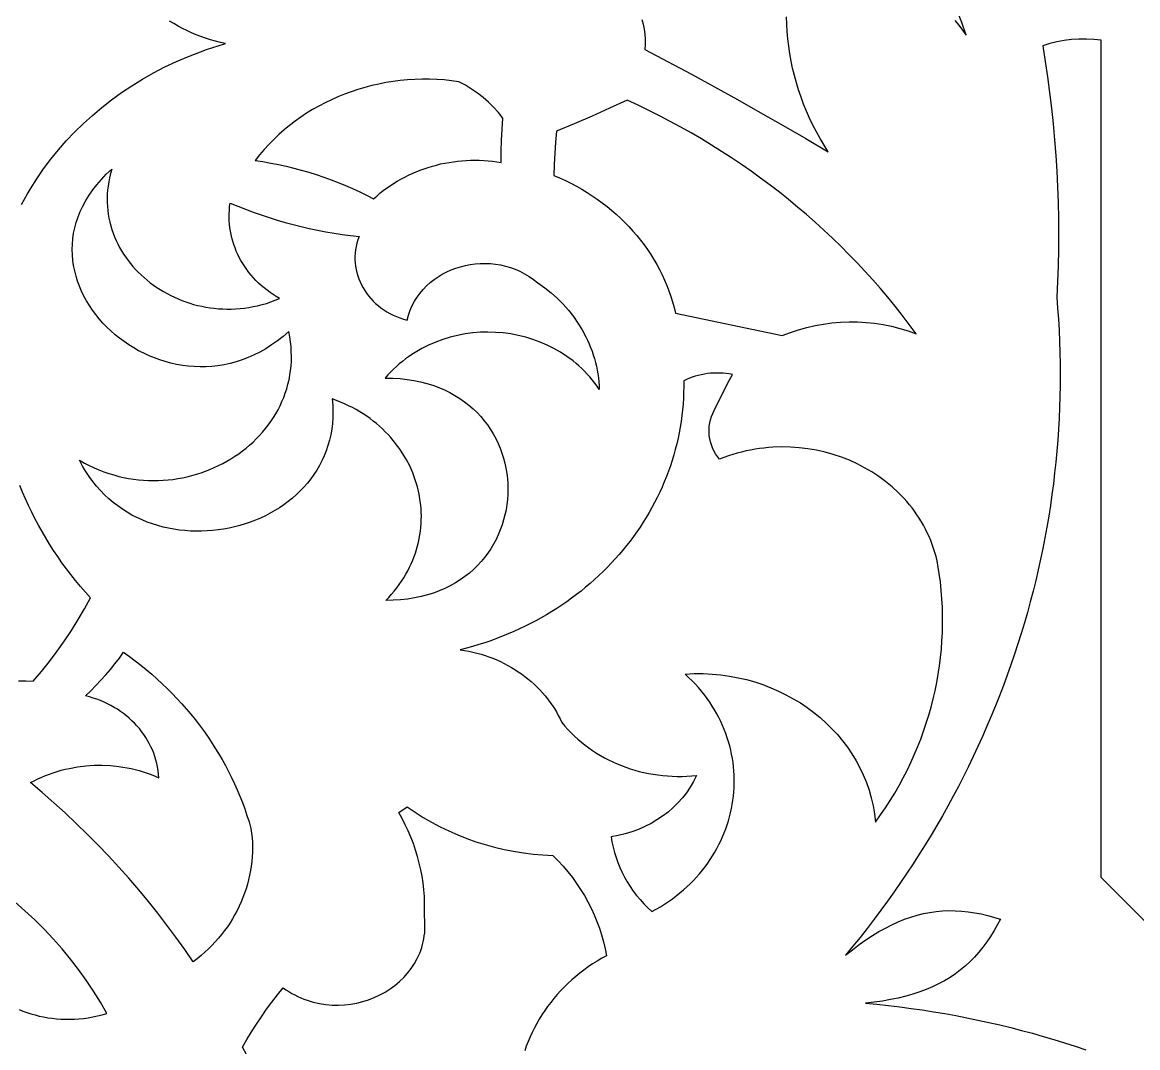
# Model space of a CAD drawing. Extents: x -3069 to -2029, y 258 to 1298.
# Drawn here: x -2972.8 to -2901.9, y 619.9 to 685.1 of the extents above; entities that cross this region are included whole.
import ezdxf

# ---------------------------------------------------------------- set-up
doc = ezdxf.new("R2010")
doc.units = 0
doc.layers.add('LAYER_1', color=18, linetype='CONTINUOUS')

msp = doc.modelspace()

# ---------------------------------------------------------------- linework, layer by layer
at = {"layer": 'LAYER_1'}
for points in [[(-2913.483, 685.199), (-2913.238, 684.894), (-2913.001, 684.583), (-2912.77, 684.268), (-2913.052, 685.075), (-2913.357, 685.874)], [(-2972.824, 673.503), (-2972.644, 673.836), (-2972.458, 674.165), (-2972.264, 674.491), (-2971.859, 675.131), (-2971.427, 675.757), (-2970.97, 676.367), (-2970.488, 676.961), (-2969.982, 677.538), (-2969.452, 678.097), (-2968.9, 678.638), (-2968.324, 679.161), (-2967.727, 679.664), (-2967.108, 680.146), (-2966.469, 680.608), (-2965.809, 681.049), (-2965.129, 681.467), (-2964.43, 681.863), (-2963.712, 682.236), (-2962.976, 682.584), (-2962.223, 682.908), (-2961.839, 683.06), (-2961.452, 683.206), (-2961.061, 683.345), (-2960.665, 683.478), (-2960.265, 683.604), (-2959.862, 683.724), (-2960.183, 683.796), (-2960.501, 683.878), (-2960.814, 683.968), (-2961.123, 684.067), (-2961.428, 684.175), (-2961.727, 684.291), (-2962.022, 684.416), (-2962.311, 684.549), (-2962.595, 684.69), (-2962.874, 684.838), (-2963.147, 684.995), (-2963.414, 685.159)], [(-2933.383, 685.265), (-2933.304, 684.957), (-2933.243, 684.643), (-2933.201, 684.324), (-2933.178, 684.001), (-2933.174, 683.672), (-2933.191, 683.34), (-2931.711, 682.562), (-2930.237, 681.774), (-2928.77, 680.976), (-2927.31, 680.169), (-2925.856, 679.352), (-2924.408, 678.524), (-2922.968, 677.688), (-2921.534, 676.841), (-2921.8, 677.259), (-2922.052, 677.683), (-2922.289, 678.112), (-2922.513, 678.545), (-2922.723, 678.983), (-2922.919, 679.426), (-2923.101, 679.872), (-2923.269, 680.322), (-2923.423, 680.775), (-2923.563, 681.232), (-2923.689, 681.691), (-2923.8, 682.153), (-2923.897, 682.617), (-2923.981, 683.083), (-2924.049, 683.551), (-2924.104, 684.021), (-2924.144, 684.492), (-2924.17, 684.963), (-2924.182, 685.435)], [(-2866.539, 593.065), (-2904.188, 630.707), (-2904.184, 683.947), (-2904.654, 683.995), (-2905.126, 684.016), (-2905.598, 684.011), (-2906.068, 683.979), (-2906.535, 683.921), (-2906.997, 683.836), (-2907.454, 683.725), (-2907.904, 683.588), (-2907.743, 682.596), (-2907.595, 681.602), (-2907.461, 680.607), (-2907.342, 679.61), (-2907.236, 678.613), (-2907.145, 677.614), (-2907.068, 676.614), (-2907.006, 675.614), (-2906.957, 674.613), (-2906.923, 673.611), (-2906.902, 672.609), (-2906.896, 671.607), (-2906.904, 670.604), (-2906.927, 669.602), (-2906.963, 668.599), (-2907.014, 667.597), (-2906.956, 666.895), (-2906.907, 666.194), (-2906.866, 665.493), (-2906.835, 664.792), (-2906.812, 664.092), (-2906.798, 663.391), (-2906.793, 662.692), (-2906.797, 661.993), (-2906.81, 661.295), (-2906.831, 660.597), (-2906.861, 659.9), (-2906.9, 659.204), (-2906.948, 658.509), (-2907.004, 657.815), (-2907.069, 657.121), (-2907.142, 656.429), (-2907.224, 655.738), (-2907.315, 655.049), (-2907.415, 654.36), (-2907.523, 653.673), (-2907.639, 652.988), (-2907.764, 652.303), (-2907.898, 651.621), (-2908.04, 650.94), (-2908.19, 650.26), (-2908.349, 649.583), (-2908.516, 648.907), (-2908.692, 648.233), (-2908.876, 647.561), (-2909.068, 646.891), (-2909.269, 646.223), (-2909.478, 645.557), (-2909.695, 644.894), (-2909.921, 644.232), (-2910.155, 643.573), (-2910.397, 642.917), (-2910.647, 642.263), (-2910.906, 641.611), (-2911.172, 640.962), (-2911.447, 640.316), (-2911.73, 639.672), (-2912.021, 639.031), (-2912.32, 638.393), (-2912.627, 637.758), (-2912.943, 637.126), (-2913.266, 636.497), (-2913.597, 635.871), (-2913.936, 635.248), (-2914.283, 634.629), (-2914.638, 634.012), (-2915.001, 633.4), (-2915.372, 632.79), (-2915.751, 632.184), (-2916.138, 631.582), (-2916.532, 630.983), (-2916.934, 630.388), (-2917.344, 629.797), (-2917.762, 629.209), (-2918.188, 628.626), (-2918.621, 628.046), (-2919.062, 627.471), (-2919.511, 626.899), (-2919.967, 626.332), (-2920.431, 625.769), (-2919.998, 626.114), (-2919.57, 626.436), (-2919.147, 626.734), (-2918.729, 627.009), (-2918.314, 627.262), (-2917.902, 627.491), (-2917.493, 627.699), (-2917.087, 627.884), (-2916.682, 628.047), (-2916.279, 628.189), (-2915.877, 628.309), (-2915.476, 628.408), (-2915.074, 628.486), (-2914.672, 628.543), (-2914.27, 628.58), (-2913.866, 628.597), (-2913.46, 628.594), (-2913.052, 628.571), (-2912.642, 628.529), (-2912.228, 628.467), (-2911.811, 628.387), (-2911.389, 628.287), (-2910.963, 628.17), (-2910.595, 628.054), (-2910.773, 627.711), (-2910.991, 627.327), (-2911.219, 626.959), (-2911.457, 626.607), (-2911.706, 626.27), (-2911.967, 625.95), (-2912.239, 625.646), (-2912.524, 625.357), (-2912.821, 625.083), (-2913.132, 624.824), (-2913.457, 624.581), (-2913.796, 624.352), (-2914.15, 624.138), (-2914.519, 623.939), (-2914.904, 623.754), (-2915.306, 623.584), (-2915.724, 623.427), (-2916.159, 623.285), (-2916.613, 623.156), (-2917.085, 623.041), (-2917.575, 622.939), (-2918.086, 622.851), (-2918.615, 622.776), (-2919.166, 622.714), (-2918.439, 622.644), (-2917.715, 622.566), (-2916.994, 622.479), (-2916.275, 622.384), (-2915.559, 622.28), (-2914.846, 622.168), (-2914.135, 622.049), (-2913.427, 621.92), (-2912.722, 621.784), (-2912.019, 621.64), (-2911.32, 621.487), (-2910.624, 621.326), (-2909.931, 621.158), (-2909.241, 620.981), (-2908.554, 620.796), (-2907.87, 620.604), (-2907.19, 620.403), (-2906.513, 620.195), (-2905.84, 619.979), (-2905.17, 619.754)], [(-2973.025, 643.205), (-2972.553, 643.201), (-2972.08, 643.177), (-2971.557, 643.801), (-2971.054, 644.437), (-2970.57, 645.085), (-2970.105, 645.745), (-2969.661, 646.417), (-2969.237, 647.099), (-2968.833, 647.791), (-2968.45, 648.494), (-2968.772, 648.852), (-2969.086, 649.216), (-2969.391, 649.584), (-2969.688, 649.958), (-2969.977, 650.336), (-2970.257, 650.719), (-2970.528, 651.106), (-2970.791, 651.498), (-2971.045, 651.894), (-2971.291, 652.294), (-2971.527, 652.698), (-2971.755, 653.107), (-2971.974, 653.519), (-2972.184, 653.935), (-2972.385, 654.354), (-2972.577, 654.777), (-2972.76, 655.203), (-2972.933, 655.632)], [(-2958.025, 618.527), (-2958.784, 619.914), (-2958.501, 620.408), (-2958.206, 620.896), (-2957.899, 621.378), (-2957.581, 621.853), (-2957.252, 622.322), (-2956.911, 622.785), (-2956.56, 623.241), (-2956.197, 623.69), (-2956.015, 623.564), (-2955.829, 623.446), (-2955.642, 623.336), (-2955.452, 623.234), (-2955.261, 623.14), (-2955.068, 623.053), (-2954.873, 622.974), (-2954.677, 622.903), (-2954.282, 622.783), (-2953.884, 622.693), (-2953.485, 622.631), (-2953.085, 622.596), (-2952.686, 622.589), (-2952.29, 622.608), (-2951.899, 622.653), (-2951.512, 622.722), (-2951.133, 622.816), (-2950.763, 622.933), (-2950.403, 623.073), (-2950.054, 623.234), (-2949.717, 623.417), (-2949.396, 623.62), (-2949.09, 623.843), (-2948.801, 624.086), (-2948.531, 624.346), (-2948.281, 624.624), (-2948.053, 624.919), (-2947.848, 625.23), (-2947.667, 625.556), (-2947.587, 625.725), (-2947.513, 625.897), (-2947.446, 626.072), (-2947.386, 626.251), (-2947.333, 626.434), (-2947.287, 626.619), (-2947.249, 626.808), (-2947.219, 627), (-2947.197, 627.194), (-2947.183, 627.392), (-2947.178, 627.592), (-2947.18, 627.795), (-2947.192, 628), (-2947.212, 628.208), (-2947.198, 628.64), (-2947.199, 629.07), (-2947.217, 629.5), (-2947.25, 629.928), (-2947.299, 630.354), (-2947.363, 630.779), (-2947.443, 631.201), (-2947.538, 631.62), (-2947.649, 632.036), (-2947.775, 632.448), (-2947.916, 632.857), (-2948.072, 633.262), (-2948.243, 633.662), (-2948.429, 634.057), (-2948.63, 634.447), (-2948.846, 634.831), (-2948.301, 635.202), (-2947.799, 634.855), (-2947.283, 634.527), (-2946.754, 634.219), (-2946.213, 633.931), (-2945.661, 633.663), (-2945.099, 633.415), (-2944.526, 633.188), (-2943.945, 632.981), (-2943.355, 632.796), (-2942.757, 632.632), (-2942.152, 632.489), (-2941.54, 632.369), (-2940.923, 632.27), (-2940.301, 632.193), (-2939.674, 632.139), (-2939.044, 632.108), (-2938.712, 631.771), (-2938.396, 631.423), (-2938.094, 631.067), (-2937.808, 630.7), (-2937.537, 630.325), (-2937.281, 629.942), (-2937.042, 629.55), (-2936.819, 629.151), (-2936.612, 628.745), (-2936.422, 628.331), (-2936.248, 627.912), (-2936.092, 627.486), (-2935.952, 627.055), (-2935.83, 626.619), (-2935.726, 626.178), (-2935.64, 625.733), (-2935.94, 625.565), (-2936.234, 625.389), (-2936.521, 625.207), (-2936.8, 625.017), (-2937.073, 624.82), (-2937.338, 624.616), (-2937.596, 624.405), (-2937.846, 624.188), (-2938.089, 623.965), (-2938.324, 623.736), (-2938.551, 623.5), (-2938.771, 623.259), (-2938.982, 623.013), (-2939.185, 622.761), (-2939.379, 622.503), (-2939.565, 622.241), (-2939.743, 621.974), (-2939.911, 621.702), (-2940.071, 621.425), (-2940.222, 621.144), (-2940.364, 620.859), (-2940.497, 620.57), (-2940.62, 620.278), (-2940.734, 619.981), (-2940.838, 619.681)], [(-2972.986, 622.312), (-2972.738, 622.213), (-2972.485, 622.122), (-2972.228, 622.038), (-2971.968, 621.964), (-2971.703, 621.897), (-2971.434, 621.84), (-2971.163, 621.791), (-2970.888, 621.751), (-2970.609, 621.721), (-2970.328, 621.7), (-2970.045, 621.689), (-2969.758, 621.688), (-2969.47, 621.696), (-2969.179, 621.715), (-2968.886, 621.745), (-2968.592, 621.785), (-2968.296, 621.836), (-2967.998, 621.898), (-2967.7, 621.971), (-2967.4, 622.055), (-2967.815, 622.777), (-2968.255, 623.485), (-2968.719, 624.178), (-2969.207, 624.857), (-2969.719, 625.52), (-2970.253, 626.167), (-2970.81, 626.798), (-2971.389, 627.412), (-2971.989, 628.008), (-2972.611, 628.587), (-2973.253, 629.147)]]:
    msp.add_lwpolyline(points, dxfattribs=at)
for points in [[(-2942.332, 676.167), (-2942.329, 676.873), (-2942.311, 677.578), (-2942.277, 678.283), (-2942.227, 678.987), (-2942.508, 679.338), (-2942.811, 679.673), (-2943.133, 679.991), (-2943.474, 680.291), (-2943.834, 680.573), (-2944.212, 680.835), (-2944.606, 681.078), (-2945.016, 681.301), (-2945.486, 681.363), (-2945.957, 681.41), (-2946.427, 681.442), (-2946.896, 681.458), (-2947.363, 681.459), (-2947.829, 681.445), (-2948.292, 681.415), (-2948.753, 681.372), (-2949.211, 681.313), (-2949.665, 681.24), (-2950.115, 681.153), (-2950.561, 681.052), (-2951.003, 680.936), (-2951.439, 680.807), (-2951.87, 680.664), (-2952.296, 680.508), (-2952.715, 680.338), (-2953.127, 680.155), (-2953.532, 679.959), (-2953.93, 679.75), (-2954.32, 679.529), (-2954.702, 679.295), (-2955.075, 679.048), (-2955.439, 678.789), (-2955.793, 678.518), (-2956.138, 678.235), (-2956.472, 677.94), (-2956.796, 677.633), (-2957.109, 677.315), (-2957.41, 676.986), (-2957.7, 676.645), (-2957.977, 676.294), (-2957.481, 676.217), (-2956.987, 676.13), (-2956.496, 676.033), (-2956.007, 675.925), (-2955.522, 675.807), (-2955.041, 675.679), (-2954.562, 675.541), (-2954.088, 675.393), (-2953.617, 675.235), (-2953.151, 675.067), (-2952.689, 674.889), (-2952.231, 674.701), (-2951.778, 674.504), (-2951.33, 674.297), (-2950.887, 674.08), (-2950.449, 673.854), (-2950.248, 674.034), (-2950.042, 674.207), (-2949.831, 674.375), (-2949.615, 674.535), (-2949.395, 674.689), (-2949.17, 674.837), (-2948.94, 674.977), (-2948.706, 675.111), (-2948.469, 675.239), (-2948.227, 675.359), (-2947.982, 675.472), (-2947.734, 675.579), (-2947.482, 675.678), (-2947.227, 675.771), (-2946.969, 675.856), (-2946.709, 675.934), (-2946.446, 676.005), (-2946.181, 676.069), (-2945.914, 676.125), (-2945.645, 676.174), (-2945.374, 676.216), (-2945.101, 676.25), (-2944.827, 676.276), (-2944.552, 676.295), (-2944.276, 676.306), (-2944, 676.31), (-2943.722, 676.306), (-2943.444, 676.294), (-2943.166, 676.274), (-2942.888, 676.246), (-2942.61, 676.211)], [(-2915.948, 665.278), (-2916.383, 665.868), (-2916.828, 666.451), (-2917.284, 667.026), (-2917.749, 667.594), (-2918.224, 668.155), (-2918.709, 668.708), (-2919.203, 669.254), (-2919.707, 669.792), (-2920.22, 670.322), (-2920.742, 670.844), (-2921.274, 671.358), (-2921.814, 671.863), (-2922.363, 672.361), (-2922.921, 672.851), (-2923.488, 673.332), (-2924.063, 673.804), (-2924.647, 674.268), (-2925.238, 674.723), (-2925.838, 675.17), (-2926.446, 675.607), (-2927.062, 676.036), (-2927.686, 676.455), (-2928.317, 676.866), (-2928.956, 677.267), (-2929.603, 677.659), (-2930.256, 678.041), (-2930.917, 678.414), (-2931.586, 678.778), (-2932.261, 679.131), (-2932.943, 679.475), (-2933.631, 679.809), (-2934.327, 680.133), (-2935.437, 679.614), (-2936.556, 679.11), (-2937.684, 678.623), (-2938.82, 678.152), (-2938.878, 677.45), (-2938.925, 676.747), (-2938.961, 676.043), (-2938.987, 675.339), (-2938.617, 675.183), (-2938.253, 675.017), (-2937.896, 674.842), (-2937.547, 674.658), (-2937.204, 674.465), (-2936.869, 674.263), (-2936.541, 674.053), (-2936.221, 673.835), (-2935.908, 673.608), (-2935.604, 673.373), (-2935.308, 673.131), (-2935.019, 672.881), (-2934.74, 672.623), (-2934.469, 672.358), (-2934.207, 672.087), (-2933.953, 671.808), (-2933.709, 671.523), (-2933.474, 671.231), (-2933.249, 670.933), (-2933.033, 670.629), (-2932.827, 670.319), (-2932.631, 670.004), (-2932.445, 669.683), (-2932.269, 669.356), (-2932.104, 669.025), (-2931.95, 668.688), (-2931.806, 668.347), (-2931.673, 668.001), (-2931.551, 667.65), (-2931.44, 667.296), (-2931.341, 666.937), (-2931.254, 666.575), (-2924.457, 665.154), (-2923.947, 665.353), (-2923.43, 665.526), (-2922.906, 665.674), (-2922.376, 665.796), (-2921.84, 665.893), (-2921.301, 665.965), (-2920.76, 666.011), (-2920.216, 666.031), (-2919.673, 666.027), (-2919.13, 665.996), (-2918.589, 665.94), (-2918.05, 665.859), (-2917.516, 665.752), (-2916.987, 665.62), (-2916.463, 665.462)], [(-2959.566, 673.586), (-2959.079, 673.383), (-2958.588, 673.189), (-2958.093, 673.004), (-2957.594, 672.829), (-2957.091, 672.663), (-2956.586, 672.507), (-2956.076, 672.359), (-2955.564, 672.222), (-2955.049, 672.093), (-2954.531, 671.974), (-2954.01, 671.865), (-2953.487, 671.766), (-2952.961, 671.676), (-2952.433, 671.595), (-2951.904, 671.525), (-2951.372, 671.464), (-2951.447, 671.253), (-2951.509, 671.042), (-2951.558, 670.829), (-2951.595, 670.617), (-2951.618, 670.405), (-2951.63, 670.194), (-2951.629, 669.984), (-2951.617, 669.775), (-2951.593, 669.568), (-2951.558, 669.363), (-2951.511, 669.161), (-2951.453, 668.961), (-2951.385, 668.765), (-2951.306, 668.572), (-2951.216, 668.384), (-2951.116, 668.2), (-2951.007, 668.02), (-2950.888, 667.846), (-2950.759, 667.677), (-2950.621, 667.514), (-2950.473, 667.357), (-2950.317, 667.206), (-2950.152, 667.063), (-2949.979, 666.927), (-2949.797, 666.799), (-2949.608, 666.678), (-2949.41, 666.566), (-2949.205, 666.463), (-2948.993, 666.369), (-2948.773, 666.285), (-2948.547, 666.21), (-2948.314, 666.146), (-2948.227, 666.465), (-2948.118, 666.771), (-2947.989, 667.064), (-2947.84, 667.343), (-2947.673, 667.609), (-2947.489, 667.86), (-2947.288, 668.098), (-2947.072, 668.32), (-2946.842, 668.528), (-2946.598, 668.72), (-2946.342, 668.898), (-2946.075, 669.059), (-2945.798, 669.204), (-2945.512, 669.333), (-2945.217, 669.445), (-2944.916, 669.54), (-2944.609, 669.617), (-2944.297, 669.678), (-2943.981, 669.72), (-2943.662, 669.744), (-2943.342, 669.75), (-2943.021, 669.737), (-2942.7, 669.704), (-2942.38, 669.653), (-2942.063, 669.582), (-2941.75, 669.491), (-2941.441, 669.379), (-2941.137, 669.247), (-2940.84, 669.094), (-2940.55, 668.921), (-2940.27, 668.725), (-2939.999, 668.508), (-2939.563, 668.199), (-2939.151, 667.87), (-2938.762, 667.521), (-2938.396, 667.154), (-2938.055, 666.77), (-2937.739, 666.371), (-2937.449, 665.956), (-2937.185, 665.527), (-2936.948, 665.086), (-2936.84, 664.861), (-2936.739, 664.633), (-2936.645, 664.402), (-2936.558, 664.169), (-2936.478, 663.933), (-2936.405, 663.695), (-2936.34, 663.455), (-2936.282, 663.213), (-2936.232, 662.97), (-2936.189, 662.724), (-2936.154, 662.477), (-2936.127, 662.228), (-2936.107, 661.978), (-2936.095, 661.726), (-2936.238, 661.936), (-2936.387, 662.14), (-2936.541, 662.337), (-2936.701, 662.529), (-2936.866, 662.714), (-2937.036, 662.893), (-2937.211, 663.066), (-2937.391, 663.233), (-2937.575, 663.393), (-2937.764, 663.548), (-2938.154, 663.838), (-2938.56, 664.104), (-2938.98, 664.344), (-2939.413, 664.56), (-2939.857, 664.751), (-2940.312, 664.916), (-2940.775, 665.057), (-2941.245, 665.172), (-2941.721, 665.262), (-2942.202, 665.326), (-2942.685, 665.365), (-2943.171, 665.378), (-2943.656, 665.366), (-2944.141, 665.328), (-2944.622, 665.265), (-2945.1, 665.175), (-2945.573, 665.059), (-2946.039, 664.918), (-2946.497, 664.75), (-2946.946, 664.557), (-2947.383, 664.337), (-2947.809, 664.09), (-2948.016, 663.957), (-2948.22, 663.818), (-2948.421, 663.671), (-2948.617, 663.519), (-2948.809, 663.359), (-2948.997, 663.193), (-2949.181, 663.02), (-2949.36, 662.841), (-2949.534, 662.655), (-2949.703, 662.462), (-2949.224, 662.452), (-2948.761, 662.423), (-2948.312, 662.374), (-2947.879, 662.306), (-2947.461, 662.22), (-2947.058, 662.117), (-2946.671, 661.997), (-2946.298, 661.86), (-2945.941, 661.708), (-2945.599, 661.541), (-2945.271, 661.36), (-2944.96, 661.165), (-2944.663, 660.957), (-2944.381, 660.737), (-2944.115, 660.505), (-2943.864, 660.263), (-2943.628, 660.009), (-2943.407, 659.746), (-2943.201, 659.474), (-2943.01, 659.194), (-2942.835, 658.905), (-2942.675, 658.61), (-2942.53, 658.308), (-2942.4, 658), (-2942.285, 657.687), (-2942.186, 657.369), (-2942.101, 657.047), (-2942.032, 656.723), (-2941.978, 656.395), (-2941.94, 656.066), (-2941.916, 655.735), (-2941.908, 655.404), (-2941.915, 655.072), (-2941.937, 654.741), (-2941.974, 654.412), (-2942.026, 654.084), (-2942.094, 653.759), (-2942.177, 653.437), (-2942.275, 653.119), (-2942.388, 652.806), (-2942.516, 652.497), (-2942.66, 652.195), (-2942.819, 651.898), (-2942.993, 651.609), (-2943.182, 651.328), (-2943.387, 651.055), (-2943.606, 650.791), (-2943.841, 650.537), (-2944.091, 650.293), (-2944.357, 650.06), (-2944.637, 649.839), (-2944.933, 649.63), (-2945.244, 649.434), (-2945.57, 649.252), (-2945.912, 649.083), (-2946.268, 648.93), (-2946.64, 648.792), (-2947.027, 648.67), (-2947.43, 648.566), (-2947.847, 648.478), (-2948.28, 648.409), (-2948.728, 648.358), (-2949.192, 648.327), (-2949.67, 648.316), (-2949.481, 648.513), (-2949.3, 648.714), (-2949.128, 648.918), (-2948.964, 649.125), (-2948.809, 649.335), (-2948.662, 649.548), (-2948.523, 649.764), (-2948.393, 649.982), (-2948.271, 650.202), (-2948.158, 650.425), (-2948.052, 650.65), (-2947.955, 650.876), (-2947.866, 651.104), (-2947.785, 651.334), (-2947.712, 651.565), (-2947.647, 651.797), (-2947.59, 652.03), (-2947.541, 652.264), (-2947.499, 652.498), (-2947.466, 652.734), (-2947.44, 652.969), (-2947.422, 653.205), (-2947.412, 653.441), (-2947.409, 653.676), (-2947.414, 653.912), (-2947.427, 654.147), (-2947.447, 654.381), (-2947.474, 654.614), (-2947.551, 655.079), (-2947.658, 655.538), (-2947.794, 655.99), (-2947.958, 656.435), (-2948.15, 656.871), (-2948.371, 657.297), (-2948.619, 657.711), (-2948.753, 657.913), (-2948.895, 658.112), (-2949.042, 658.307), (-2949.197, 658.499), (-2949.358, 658.687), (-2949.526, 658.87), (-2949.7, 659.05), (-2949.881, 659.225), (-2950.069, 659.396), (-2950.262, 659.562), (-2950.463, 659.723), (-2950.669, 659.879), (-2950.882, 660.03), (-2951.101, 660.175), (-2951.326, 660.315), (-2951.558, 660.45), (-2951.795, 660.578), (-2952.039, 660.701), (-2952.289, 660.817), (-2952.544, 660.927), (-2952.806, 661.031), (-2953.074, 661.128), (-2953.042, 660.728), (-2953.029, 660.337), (-2953.036, 659.953), (-2953.062, 659.578), (-2953.107, 659.212), (-2953.169, 658.854), (-2953.248, 658.505), (-2953.344, 658.165), (-2953.456, 657.834), (-2953.584, 657.512), (-2953.726, 657.199), (-2953.884, 656.896), (-2954.056, 656.602), (-2954.241, 656.317), (-2954.439, 656.043), (-2954.65, 655.778), (-2954.872, 655.524), (-2955.106, 655.28), (-2955.352, 655.045), (-2955.607, 654.822), (-2955.872, 654.609), (-2956.147, 654.406), (-2956.43, 654.214), (-2956.722, 654.034), (-2957.022, 653.864), (-2957.328, 653.705), (-2957.642, 653.558), (-2957.961, 653.422), (-2958.287, 653.298), (-2958.617, 653.186), (-2958.952, 653.085), (-2959.291, 652.996), (-2959.634, 652.92), (-2959.979, 652.855), (-2960.328, 652.803), (-2960.678, 652.763), (-2961.029, 652.736), (-2961.382, 652.722), (-2961.734, 652.72), (-2962.087, 652.731), (-2962.439, 652.756), (-2962.79, 652.794), (-2963.139, 652.845), (-2963.486, 652.909), (-2963.83, 652.988), (-2964.171, 653.079), (-2964.508, 653.185), (-2964.84, 653.305), (-2965.168, 653.439), (-2965.49, 653.587), (-2965.806, 653.749), (-2966.116, 653.926), (-2966.419, 654.118), (-2966.714, 654.325), (-2967.002, 654.546), (-2967.281, 654.782), (-2967.55, 655.034), (-2967.81, 655.3), (-2968.06, 655.582), (-2968.299, 655.88), (-2968.527, 656.193), (-2968.743, 656.522), (-2968.947, 656.867), (-2969.139, 657.229), (-2968.834, 657.057), (-2968.528, 656.899), (-2968.219, 656.753), (-2967.908, 656.62), (-2967.596, 656.5), (-2967.282, 656.391), (-2966.968, 656.295), (-2966.652, 656.21), (-2966.336, 656.137), (-2966.019, 656.076), (-2965.703, 656.026), (-2965.386, 655.988), (-2965.071, 655.96), (-2964.755, 655.944), (-2964.441, 655.938), (-2964.129, 655.942), (-2963.817, 655.958), (-2963.508, 655.983), (-2963.201, 656.018), (-2962.896, 656.064), (-2962.593, 656.119), (-2962.294, 656.184), (-2961.998, 656.258), (-2961.705, 656.341), (-2961.415, 656.434), (-2961.13, 656.536), (-2960.849, 656.646), (-2960.572, 656.765), (-2960.301, 656.892), (-2960.034, 657.028), (-2959.772, 657.172), (-2959.516, 657.324), (-2959.266, 657.483), (-2959.022, 657.651), (-2958.784, 657.825), (-2958.553, 658.007), (-2958.328, 658.196), (-2958.111, 658.393), (-2957.901, 658.596), (-2957.699, 658.805), (-2957.505, 659.021), (-2957.319, 659.244), (-2957.142, 659.473), (-2956.973, 659.707), (-2956.813, 659.948), (-2956.662, 660.194), (-2956.521, 660.446), (-2956.39, 660.703), (-2956.269, 660.965), (-2956.158, 661.232), (-2956.058, 661.504), (-2955.968, 661.781), (-2955.89, 662.062), (-2955.823, 662.348), (-2955.768, 662.638), (-2955.725, 662.932), (-2955.693, 663.23), (-2955.675, 663.531), (-2955.669, 663.836), (-2955.676, 664.145), (-2955.696, 664.457), (-2955.73, 664.771), (-2955.777, 665.089), (-2955.839, 665.409), (-2956.197, 665.102), (-2956.559, 664.819), (-2956.926, 664.561), (-2957.296, 664.326), (-2957.67, 664.114), (-2958.047, 663.925), (-2958.426, 663.759), (-2958.807, 663.614), (-2959.189, 663.491), (-2959.572, 663.388), (-2959.955, 663.306), (-2960.338, 663.244), (-2960.72, 663.201), (-2961.101, 663.177), (-2961.48, 663.172), (-2961.857, 663.184), (-2962.23, 663.215), (-2962.601, 663.262), (-2962.967, 663.326), (-2963.33, 663.406), (-2963.687, 663.502), (-2964.039, 663.613), (-2964.385, 663.738), (-2964.724, 663.878), (-2965.057, 664.032), (-2965.382, 664.199), (-2965.699, 664.379), (-2966.007, 664.571), (-2966.307, 664.775), (-2966.597, 664.991), (-2966.876, 665.217), (-2967.146, 665.454), (-2967.404, 665.701), (-2967.651, 665.958), (-2967.885, 666.223), (-2968.107, 666.497), (-2968.316, 666.779), (-2968.511, 667.069), (-2968.691, 667.366), (-2968.858, 667.67), (-2969.009, 667.98), (-2969.144, 668.295), (-2969.263, 668.616), (-2969.365, 668.942), (-2969.45, 669.272), (-2969.517, 669.606), (-2969.566, 669.943), (-2969.596, 670.283), (-2969.607, 670.626), (-2969.597, 670.97), (-2969.568, 671.316), (-2969.518, 671.663), (-2969.446, 672.011), (-2969.352, 672.359), (-2969.236, 672.706), (-2969.097, 673.052), (-2968.934, 673.397), (-2968.748, 673.74), (-2968.537, 674.081), (-2968.301, 674.419), (-2968.039, 674.754), (-2967.752, 675.086), (-2967.438, 675.413), (-2967.096, 675.735), (-2967.172, 675.466), (-2967.237, 675.198), (-2967.289, 674.931), (-2967.33, 674.666), (-2967.36, 674.403), (-2967.379, 674.141), (-2967.387, 673.882), (-2967.384, 673.625), (-2967.371, 673.37), (-2967.347, 673.118), (-2967.314, 672.869), (-2967.271, 672.622), (-2967.218, 672.379), (-2967.156, 672.138), (-2967.084, 671.901), (-2967.003, 671.667), (-2966.914, 671.437), (-2966.816, 671.21), (-2966.709, 670.988), (-2966.595, 670.769), (-2966.472, 670.555), (-2966.341, 670.345), (-2966.203, 670.14), (-2966.057, 669.939), (-2965.904, 669.744), (-2965.744, 669.553), (-2965.577, 669.367), (-2965.404, 669.187), (-2965.224, 669.012), (-2965.037, 668.842), (-2964.845, 668.679), (-2964.647, 668.521), (-2964.443, 668.369), (-2964.234, 668.224), (-2964.02, 668.085), (-2963.8, 667.952), (-2963.576, 667.827), (-2963.347, 667.708), (-2963.114, 667.596), (-2962.876, 667.491), (-2962.634, 667.393), (-2962.389, 667.303), (-2962.139, 667.22), (-2961.887, 667.146), (-2961.631, 667.079), (-2961.372, 667.02), (-2961.11, 666.969), (-2960.846, 666.927), (-2960.579, 666.893), (-2960.31, 666.868), (-2960.039, 666.852), (-2959.766, 666.845), (-2959.491, 666.847), (-2959.215, 666.858), (-2958.937, 666.879), (-2958.659, 666.909), (-2958.38, 666.949), (-2958.1, 666.999), (-2957.82, 667.059), (-2957.539, 667.129), (-2957.258, 667.209), (-2956.978, 667.3), (-2956.698, 667.402), (-2956.418, 667.515), (-2956.629, 667.638), (-2956.833, 667.767), (-2957.031, 667.903), (-2957.222, 668.044), (-2957.408, 668.191), (-2957.586, 668.343), (-2957.758, 668.501), (-2957.923, 668.663), (-2958.081, 668.831), (-2958.231, 669.003), (-2958.375, 669.18), (-2958.512, 669.361), (-2958.641, 669.547), (-2958.763, 669.736), (-2958.877, 669.929), (-2958.984, 670.125), (-2959.082, 670.325), (-2959.173, 670.528), (-2959.256, 670.733), (-2959.331, 670.942), (-2959.398, 671.153), (-2959.457, 671.366), (-2959.507, 671.582), (-2959.549, 671.799), (-2959.582, 672.019), (-2959.606, 672.239), (-2959.622, 672.461), (-2959.629, 672.685), (-2959.627, 672.909), (-2959.616, 673.134), (-2959.596, 673.36)], [(-2929.907, 637.193), (-2930.097, 636.813), (-2930.312, 636.447), (-2930.551, 636.096), (-2930.813, 635.762), (-2931.097, 635.445), (-2931.401, 635.145), (-2931.725, 634.865), (-2932.067, 634.603), (-2932.427, 634.362), (-2932.803, 634.141), (-2933.195, 633.942), (-2933.6, 633.766), (-2934.019, 633.612), (-2934.45, 633.483), (-2934.891, 633.379), (-2935.343, 633.299), (-2935.288, 632.962), (-2935.217, 632.629), (-2935.132, 632.299), (-2935.031, 631.973), (-2934.917, 631.652), (-2934.788, 631.336), (-2934.644, 631.025), (-2934.487, 630.72), (-2934.317, 630.421), (-2934.132, 630.129), (-2933.935, 629.843), (-2933.724, 629.565), (-2933.501, 629.295), (-2933.265, 629.032), (-2933.017, 628.779), (-2932.756, 628.534), (-2932.479, 628.686), (-2932.208, 628.844), (-2931.945, 629.008), (-2931.689, 629.178), (-2931.441, 629.354), (-2931.2, 629.535), (-2930.967, 629.721), (-2930.74, 629.913), (-2930.522, 630.109), (-2930.31, 630.31), (-2930.107, 630.516), (-2929.91, 630.727), (-2929.722, 630.941), (-2929.54, 631.16), (-2929.367, 631.383), (-2929.201, 631.61), (-2929.042, 631.84), (-2928.892, 632.073), (-2928.749, 632.31), (-2928.613, 632.55), (-2928.486, 632.793), (-2928.366, 633.039), (-2928.254, 633.288), (-2928.15, 633.538), (-2928.053, 633.791), (-2927.965, 634.047), (-2927.884, 634.304), (-2927.811, 634.563), (-2927.746, 634.823), (-2927.689, 635.085), (-2927.64, 635.348), (-2927.599, 635.613), (-2927.566, 635.878), (-2927.541, 636.144), (-2927.524, 636.411), (-2927.515, 636.678), (-2927.514, 636.945), (-2927.521, 637.212), (-2927.537, 637.479), (-2927.561, 637.746), (-2927.592, 638.013), (-2927.633, 638.279), (-2927.681, 638.544), (-2927.737, 638.809), (-2927.802, 639.072), (-2927.875, 639.334), (-2927.957, 639.594), (-2928.047, 639.853), (-2928.145, 640.11), (-2928.252, 640.366), (-2928.367, 640.619), (-2928.491, 640.869), (-2928.623, 641.118), (-2928.763, 641.364), (-2928.912, 641.607), (-2929.07, 641.847), (-2929.236, 642.084), (-2929.411, 642.317), (-2929.594, 642.548), (-2929.786, 642.774), (-2929.987, 642.997), (-2930.196, 643.216), (-2930.415, 643.43), (-2930.641, 643.641), (-2930.063, 643.666), (-2929.491, 643.665), (-2928.924, 643.638), (-2928.364, 643.585), (-2927.812, 643.508), (-2927.269, 643.407), (-2926.734, 643.282), (-2926.209, 643.135), (-2925.695, 642.965), (-2925.193, 642.773), (-2924.702, 642.56), (-2924.224, 642.327), (-2923.76, 642.073), (-2923.311, 641.8), (-2922.876, 641.508), (-2922.457, 641.198), (-2922.055, 640.87), (-2921.671, 640.526), (-2921.304, 640.164), (-2920.956, 639.787), (-2920.628, 639.394), (-2920.321, 638.987), (-2920.034, 638.565), (-2919.769, 638.13), (-2919.527, 637.682), (-2919.309, 637.221), (-2919.114, 636.748), (-2918.944, 636.264), (-2918.8, 635.77), (-2918.683, 635.265), (-2918.592, 634.751), (-2918.529, 634.228), (-2918.206, 634.681), (-2917.895, 635.141), (-2917.596, 635.606), (-2917.31, 636.076), (-2917.036, 636.551), (-2916.775, 637.032), (-2916.526, 637.517), (-2916.291, 638.006), (-2916.067, 638.5), (-2915.857, 638.998), (-2915.659, 639.5), (-2915.475, 640.006), (-2915.303, 640.515), (-2915.144, 641.027), (-2914.998, 641.542), (-2914.866, 642.061), (-2914.746, 642.582), (-2914.64, 643.105), (-2914.546, 643.63), (-2914.466, 644.158), (-2914.4, 644.687), (-2914.346, 645.218), (-2914.307, 645.75), (-2914.28, 646.284), (-2914.267, 646.818), (-2914.268, 647.353), (-2914.283, 647.889), (-2914.311, 648.425), (-2914.352, 648.961), (-2914.408, 649.497), (-2914.477, 650.033), (-2914.561, 650.568), (-2914.618, 650.838), (-2914.683, 651.105), (-2914.757, 651.368), (-2914.838, 651.627), (-2914.927, 651.882), (-2915.024, 652.133), (-2915.128, 652.38), (-2915.239, 652.622), (-2915.357, 652.861), (-2915.483, 653.095), (-2915.615, 653.325), (-2915.754, 653.55), (-2915.9, 653.771), (-2916.051, 653.987), (-2916.209, 654.198), (-2916.374, 654.405), (-2916.544, 654.607), (-2916.719, 654.804), (-2917.088, 655.183), (-2917.478, 655.541), (-2917.887, 655.878), (-2918.316, 656.194), (-2918.762, 656.487), (-2919.225, 656.758), (-2919.703, 657.005), (-2920.195, 657.228), (-2920.7, 657.427), (-2921.217, 657.6), (-2921.744, 657.748), (-2922.281, 657.869), (-2922.825, 657.964), (-2923.376, 658.03), (-2923.933, 658.069), (-2924.495, 658.079), (-2925.059, 658.06), (-2925.342, 658.04), (-2925.626, 658.011), (-2925.909, 657.976), (-2926.193, 657.932), (-2926.477, 657.881), (-2926.76, 657.822), (-2927.043, 657.755), (-2927.326, 657.68), (-2927.608, 657.597), (-2927.889, 657.506), (-2928.168, 657.407), (-2928.447, 657.299), (-2928.581, 657.469), (-2928.7, 657.646), (-2928.804, 657.828), (-2928.894, 658.016), (-2928.968, 658.208), (-2929.028, 658.403), (-2929.073, 658.602), (-2929.103, 658.802), (-2929.117, 659.004), (-2929.117, 659.207), (-2929.1, 659.409), (-2929.069, 659.611), (-2929.022, 659.81), (-2928.96, 660.008), (-2928.881, 660.203), (-2928.788, 660.394), (-2928.513, 660.972), (-2928.229, 661.547), (-2927.934, 662.117), (-2927.63, 662.684), (-2927.828, 662.719), (-2928.026, 662.746), (-2928.225, 662.765), (-2928.425, 662.776), (-2928.624, 662.779), (-2928.822, 662.773), (-2929.021, 662.76), (-2929.218, 662.739), (-2929.414, 662.71), (-2929.608, 662.673), (-2929.801, 662.628), (-2929.991, 662.575), (-2930.18, 662.514), (-2930.365, 662.446), (-2930.547, 662.37), (-2930.727, 662.287), (-2930.725, 661.913), (-2930.732, 661.541), (-2930.747, 661.17), (-2930.771, 660.801), (-2930.804, 660.434), (-2930.844, 660.068), (-2930.894, 659.705), (-2930.951, 659.343), (-2931.017, 658.984), (-2931.09, 658.627), (-2931.172, 658.272), (-2931.261, 657.92), (-2931.359, 657.57), (-2931.464, 657.222), (-2931.577, 656.878), (-2931.697, 656.536), (-2931.825, 656.197), (-2931.961, 655.861), (-2932.104, 655.528), (-2932.254, 655.198), (-2932.412, 654.871), (-2932.576, 654.548), (-2932.748, 654.228), (-2932.927, 653.911), (-2933.112, 653.598), (-2933.305, 653.289), (-2933.504, 652.984), (-2933.71, 652.682), (-2933.923, 652.385), (-2934.142, 652.091), (-2934.367, 651.802), (-2934.599, 651.517), (-2934.838, 651.236), (-2935.082, 650.959), (-2935.333, 650.688), (-2935.59, 650.42), (-2935.852, 650.158), (-2936.121, 649.9), (-2936.396, 649.648), (-2936.676, 649.4), (-2936.962, 649.157), (-2937.254, 648.919), (-2937.551, 648.687), (-2937.853, 648.46), (-2938.161, 648.239), (-2938.475, 648.023), (-2938.793, 647.812), (-2939.117, 647.608), (-2939.446, 647.409), (-2939.78, 647.216), (-2940.119, 647.029), (-2940.462, 646.848), (-2940.811, 646.674), (-2941.164, 646.506), (-2941.522, 646.344), (-2941.884, 646.188), (-2942.251, 646.039), (-2942.622, 645.897), (-2942.997, 645.761), (-2943.377, 645.633), (-2943.761, 645.511), (-2944.149, 645.396), (-2944.541, 645.289), (-2944.936, 645.188), (-2944.666, 645.146), (-2944.398, 645.096), (-2944.134, 645.038), (-2943.872, 644.973), (-2943.614, 644.9), (-2943.359, 644.82), (-2943.108, 644.733), (-2942.86, 644.639), (-2942.617, 644.537), (-2942.377, 644.429), (-2942.142, 644.314), (-2941.911, 644.193), (-2941.685, 644.065), (-2941.463, 643.93), (-2941.247, 643.79), (-2941.035, 643.643), (-2940.829, 643.49), (-2940.628, 643.331), (-2940.433, 643.167), (-2940.244, 642.996), (-2940.06, 642.82), (-2939.882, 642.639), (-2939.711, 642.452), (-2939.546, 642.261), (-2939.388, 642.064), (-2939.236, 641.862), (-2939.091, 641.655), (-2938.953, 641.443), (-2938.823, 641.227), (-2938.699, 641.007), (-2938.584, 640.782), (-2938.476, 640.552), (-2938.286, 640.327), (-2938.089, 640.108), (-2937.885, 639.897), (-2937.674, 639.692), (-2937.456, 639.495), (-2937.232, 639.305), (-2937.002, 639.122), (-2936.766, 638.947), (-2936.524, 638.779), (-2936.277, 638.618), (-2936.024, 638.466), (-2935.766, 638.321), (-2935.504, 638.184), (-2935.237, 638.055), (-2934.965, 637.934), (-2934.69, 637.821), (-2934.41, 637.716), (-2934.127, 637.62), (-2933.841, 637.532), (-2933.551, 637.452), (-2933.258, 637.381), (-2932.963, 637.319), (-2932.665, 637.266), (-2932.364, 637.221), (-2932.062, 637.185), (-2931.758, 637.159), (-2931.452, 637.141), (-2931.145, 637.133), (-2930.836, 637.134), (-2930.527, 637.144), (-2930.217, 637.164)], [(-2961.915, 625.346), (-2962.456, 626.132), (-2963.012, 626.909), (-2963.583, 627.677), (-2964.168, 628.435), (-2964.767, 629.184), (-2965.38, 629.923), (-2966.008, 630.652), (-2966.649, 631.37), (-2967.304, 632.079), (-2967.973, 632.777), (-2968.655, 633.464), (-2969.35, 634.14), (-2970.059, 634.806), (-2970.781, 635.46), (-2971.515, 636.103), (-2972.262, 636.734), (-2972.027, 636.858), (-2971.789, 636.975), (-2971.548, 637.084), (-2971.304, 637.186), (-2971.057, 637.28), (-2970.808, 637.368), (-2970.556, 637.448), (-2970.303, 637.52), (-2970.047, 637.586), (-2969.79, 637.644), (-2969.271, 637.737), (-2968.748, 637.802), (-2968.221, 637.836), (-2967.694, 637.842), (-2967.166, 637.817), (-2966.641, 637.763), (-2966.379, 637.725), (-2966.119, 637.679), (-2965.859, 637.626), (-2965.601, 637.565), (-2965.345, 637.497), (-2965.09, 637.421), (-2964.838, 637.338), (-2964.587, 637.247), (-2964.339, 637.149), (-2964.094, 637.044), (-2964.112, 637.275), (-2964.14, 637.503), (-2964.177, 637.73), (-2964.225, 637.953), (-2964.282, 638.173), (-2964.349, 638.391), (-2964.424, 638.604), (-2964.509, 638.815), (-2964.603, 639.021), (-2964.705, 639.223), (-2964.815, 639.422), (-2964.934, 639.615), (-2965.061, 639.805), (-2965.196, 639.989), (-2965.338, 640.168), (-2965.488, 640.342), (-2965.646, 640.511), (-2965.81, 640.674), (-2965.982, 640.831), (-2966.16, 640.982), (-2966.345, 641.127), (-2966.536, 641.265), (-2966.734, 641.397), (-2966.937, 641.522), (-2967.146, 641.64), (-2967.362, 641.75), (-2967.582, 641.853), (-2967.808, 641.948), (-2968.039, 642.036), (-2968.275, 642.115), (-2968.516, 642.186), (-2968.761, 642.248), (-2968.427, 642.572), (-2968.101, 642.903), (-2967.785, 643.241), (-2967.477, 643.585), (-2967.179, 643.936), (-2966.89, 644.294), (-2966.61, 644.658), (-2966.34, 645.028), (-2965.969, 644.761), (-2965.605, 644.488), (-2965.247, 644.208), (-2964.897, 643.922), (-2964.553, 643.629), (-2964.217, 643.331), (-2963.888, 643.027), (-2963.566, 642.717), (-2963.252, 642.401), (-2962.945, 642.08), (-2962.645, 641.753), (-2962.353, 641.42), (-2962.069, 641.083), (-2961.793, 640.74), (-2961.524, 640.393), (-2961.263, 640.04), (-2961.011, 639.683), (-2960.766, 639.321), (-2960.53, 638.954), (-2960.302, 638.583), (-2960.082, 638.208), (-2959.871, 637.828), (-2959.668, 637.445), (-2959.474, 637.057), (-2959.288, 636.665), (-2959.112, 636.27), (-2958.944, 635.871), (-2958.785, 635.469), (-2958.635, 635.063), (-2958.494, 634.653), (-2958.362, 634.241), (-2958.24, 633.825), (-2958.2, 633.524), (-2958.172, 633.223), (-2958.154, 632.922), (-2958.148, 632.622), (-2958.151, 632.323), (-2958.165, 632.025), (-2958.19, 631.728), (-2958.225, 631.433), (-2958.27, 631.139), (-2958.325, 630.848), (-2958.39, 630.558), (-2958.465, 630.271), (-2958.55, 629.987), (-2958.645, 629.705), (-2958.749, 629.426), (-2958.863, 629.15), (-2958.987, 628.878), (-2959.12, 628.609), (-2959.262, 628.345), (-2959.413, 628.084), (-2959.574, 627.827), (-2959.744, 627.575), (-2959.922, 627.328), (-2960.109, 627.085), (-2960.305, 626.848), (-2960.51, 626.616), (-2960.723, 626.389), (-2960.945, 626.168), (-2961.175, 625.953), (-2961.414, 625.744), (-2961.661, 625.542)]]:
    msp.add_lwpolyline(points, close=True, dxfattribs=at)

doc.saveas('drawing.dxf')
